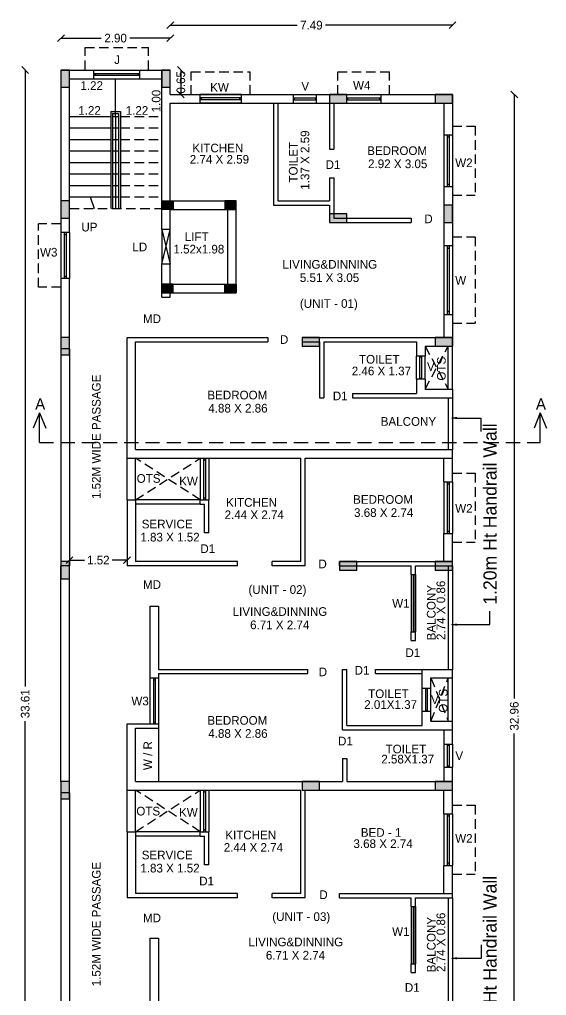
# Model space of a CAD drawing. Header units: metres. Extents: x 297 to 3998, y 336 to 1712.
# Drawn here: x 376.27 to 390.25, y 359.81 to 385.69 of the extents above; entities that cross this region are included whole.
import ezdxf
from ezdxf import colors
from ezdxf.entities.mleader import LeaderData, LeaderLine
from ezdxf.math import Vec2, Vec3

# ---------------------------------------------------------------- set-up
doc = ezdxf.new("R2010")
doc.units = ezdxf.units.M
doc.header["$MEASUREMENT"] = 0
doc.linetypes.add('HIDDEN', pattern=[0.375, 0.25, -0.125])
doc.styles.get("Standard").update_dxf_attribs({"font": 'CENSCBK.TTF'})
doc.dimstyles.get("Standard").update_dxf_attribs({"dimtxt": 0.23, "dimasz": 0.18, "dimexe": 0.18, "dimexo": 0.0625, "dimgap": 0.09, "dimtad": 0, "dimzin": 0, "dimdsep": 46, "dimtxsty": 'Standard', "dimblk": 'OBLIQUE', "dimcen": 0.09, "dimse1": 1, "dimse2": 1, "dimadec": 0, "dimazin": 0, "dimtfac": 1, "dimtofl": 0, "dimtmove": 0, "dimatfit": 3, "dimfxl": 0, "dimtolj": 1, "dimtzin": 0, "dimarcsym": 0})

# ---------------------------------------------------------------- blocks, each defined once
blk = doc.blocks.new('_Oblique')
at = {"color": 0, "linetype": 'ByBlock', "lineweight": -2}
blk.add_line((-0.5, -0.5), (0.5, 0.5), dxfattribs=at)
blk = doc.blocks.new('*D28')
at = {"color": 0, "lineweight": -2}
for p, q in [((377.601, 371.352), (377.995, 371.352)), ((379.125, 371.352), (378.73, 371.352))]:
    blk.add_line(p, q, dxfattribs=at)
at = {"layer": 'Defpoints', "color": 0}
for p in [(377.601, 372.298), (379.125, 372.298), (377.601, 371.352)]:
    blk.add_point(p, dxfattribs=at)
at = {"color": 0, "lineweight": -2, "xscale": 0.18, "yscale": 0.18, "zscale": 0.18, "rotation": 180}
blk.add_blockref('_Oblique', (377.601, 371.352), dxfattribs=at)
at = {"color": 0, "lineweight": -2, "xscale": 0.18, "yscale": 0.18, "zscale": 0.18}
blk.add_blockref('_Oblique', (379.125, 371.352), dxfattribs=at)
at = {"color": 0, "lineweight": 30, "insert": (378.363, 371.352), "char_height": 0.23, "attachment_point": 5}
blk.add_mtext('\\A1;1.52', dxfattribs=at)
blk = doc.blocks.new('*D20')
at = {"color": 0, "lineweight": -2}
for p, q in [((377.372, 385.193), (378.442, 385.193)), ((380.273, 385.193), (379.202, 385.193))]:
    blk.add_line(p, q, dxfattribs=at)
at = {"layer": 'Defpoints', "color": 0}
for p in [(380.273, 385.193), (377.372, 384.347), (380.273, 384.347)]:
    blk.add_point(p, dxfattribs=at)
at = {"color": 0, "lineweight": -2, "xscale": 0.18, "yscale": 0.18, "zscale": 0.18, "rotation": 180}
blk.add_blockref('_Oblique', (377.372, 385.193), dxfattribs=at)
at = {"color": 0, "lineweight": -2, "xscale": 0.18, "yscale": 0.18, "zscale": 0.18}
blk.add_blockref('_Oblique', (380.273, 385.193), dxfattribs=at)
at = {"color": 0, "lineweight": 30, "insert": (378.822, 385.193), "char_height": 0.23, "attachment_point": 5}
blk.add_mtext('\\A1;2.90', dxfattribs=at)
blk = doc.blocks.new('*D21')
at = {"color": 0, "lineweight": -2}
blk.add_line((380.554, 384.347), (380.554, 383.697), dxfattribs=at)
at = {"layer": 'Defpoints', "color": 0}
for p in [(380.273, 384.347), (380.273, 383.697), (380.554, 383.697)]:
    blk.add_point(p, dxfattribs=at)
at = {"color": 0, "lineweight": -2, "xscale": 0.18, "yscale": 0.18, "zscale": 0.18}
for p, rotation in [((380.554, 384.347), 90), ((380.554, 383.697), 270)]:
    blk.add_blockref('_Oblique', p, dxfattribs=dict(at, rotation=rotation))
at = {"color": 0, "lineweight": 30, "insert": (380.554, 384.022), "char_height": 0.23, "attachment_point": 5, "rotation": 90}
blk.add_mtext('\\A1;0.65', dxfattribs=at)
blk = doc.blocks.new('*D22')
at = {"color": 0, "lineweight": -2}
for p, q in [((389.401, 383.697), (389.401, 367.683)), ((389.401, 350.74), (389.401, 366.754))]:
    blk.add_line(p, q, dxfattribs=at)
at = {"layer": 'Defpoints', "color": 0}
for p in [(387.76, 383.697), (387.76, 350.74), (389.401, 350.74)]:
    blk.add_point(p, dxfattribs=at)
at = {"color": 0, "lineweight": -2, "xscale": 0.18, "yscale": 0.18, "zscale": 0.18}
for p, rotation in [((389.401, 383.697), 90), ((389.401, 350.74), 270)]:
    blk.add_blockref('_Oblique', p, dxfattribs=dict(at, rotation=rotation))
at = {"color": 0, "lineweight": 30, "insert": (389.401, 367.218), "char_height": 0.23, "attachment_point": 5, "rotation": 90}
blk.add_mtext('\\A1;32.96', dxfattribs=at)
blk = doc.blocks.new('*D23')
at = {"color": 0, "lineweight": -2}
for p, q in [((376.423, 384.347), (376.423, 368.001)), ((376.423, 350.74), (376.423, 367.085))]:
    blk.add_line(p, q, dxfattribs=at)
at = {"layer": 'Defpoints', "color": 0}
for p in [(377.372, 384.347), (376.423, 350.74), (377.372, 350.74)]:
    blk.add_point(p, dxfattribs=at)
at = {"color": 0, "lineweight": -2, "xscale": 0.18, "yscale": 0.18, "zscale": 0.18}
for p, rotation in [((376.423, 384.347), 90), ((376.423, 350.74), 270)]:
    blk.add_blockref('_Oblique', p, dxfattribs=dict(at, rotation=rotation))
at = {"color": 0, "lineweight": 30, "insert": (376.423, 367.543), "char_height": 0.23, "attachment_point": 5, "rotation": 90}
blk.add_mtext('\\A1;33.61', dxfattribs=at)
blk = doc.blocks.new('*D47')
at = {"color": 0, "lineweight": -2}
for p, q in [((380.273, 385.536), (383.641, 385.536)), ((387.76, 385.536), (384.392, 385.536))]:
    blk.add_line(p, q, dxfattribs=at)
at = {"layer": 'Defpoints', "color": 0}
for p in [(387.76, 385.536), (380.273, 383.697), (387.76, 383.697)]:
    blk.add_point(p, dxfattribs=at)
at = {"color": 0, "lineweight": -2, "xscale": 0.18, "yscale": 0.18, "zscale": 0.18, "rotation": 180}
blk.add_blockref('_Oblique', (380.273, 385.536), dxfattribs=at)
at = {"color": 0, "lineweight": -2, "xscale": 0.18, "yscale": 0.18, "zscale": 0.18}
blk.add_blockref('_Oblique', (387.76, 385.536), dxfattribs=at)
at = {"color": 0, "lineweight": 30, "insert": (384.016, 385.536), "char_height": 0.23, "attachment_point": 5}
blk.add_mtext('\\A1;7.49', dxfattribs=at)

msp = doc.modelspace()

# ---------------------------------------------------------------- hatches: boundary and pattern name
at = {"lineweight": 30}
h = msp.add_hatch(color=256, dxfattribs=at)
h.dxf.hatch_style = 1
h.paths.add_polyline_path([(377.601, 384.347), (377.372, 384.347), (377.372, 383.889), (377.601, 383.889)])
h = msp.add_hatch(color=256, dxfattribs=at)
h.dxf.hatch_style = 1
h.paths.add_polyline_path([(380.273, 384.347), (380.044, 384.347), (380.044, 383.889), (380.273, 383.889)])
h = msp.add_hatch(color=256, dxfattribs=at)
h.dxf.hatch_style = 1
h.paths.add_polyline_path([(378.293, 384.258), (378.242, 384.258), (378.242, 384.207), (378.293, 384.207)])
h.paths.add_polyline_path([(379.461, 384.258), (379.41, 384.258), (379.41, 384.207), (379.461, 384.207)])
h = msp.add_hatch(color=256, dxfattribs=at)
h.dxf.hatch_style = 1
h.paths.add_polyline_path([(382.113, 383.557), (382.159, 383.557), (382.159, 383.608), (382.113, 383.608)])
h.paths.add_polyline_path([(381.054, 383.557), (381.1, 383.557), (381.1, 383.608), (381.054, 383.608)])
h = msp.add_hatch(color=256, dxfattribs=at)
h.dxf.hatch_style = 1
h.paths.add_polyline_path([(383.57, 383.608), (383.544, 383.608), (383.544, 383.557), (383.57, 383.557)])
h.paths.add_polyline_path([(384.154, 383.608), (384.128, 383.608), (384.128, 383.557), (384.154, 383.557)])
h = msp.add_hatch(color=256, dxfattribs=at)
h.dxf.hatch_style = 1
h.paths.add_polyline_path([(384.954, 383.468), (384.954, 383.697), (384.497, 383.697), (384.497, 383.468)])
h = msp.add_hatch(color=256, dxfattribs=at)
h.dxf.hatch_style = 1
h.paths.add_polyline_path([(384.985, 383.608), (384.946, 383.608), (384.946, 383.557), (384.985, 383.557)])
h.paths.add_polyline_path([(385.861, 383.608), (385.823, 383.608), (385.823, 383.557), (385.861, 383.557)])
h = msp.add_hatch(color=256, dxfattribs=at)
h.dxf.hatch_style = 1
h.paths.add_polyline_path([(387.76, 383.468), (387.76, 383.697), (387.303, 383.697), (387.303, 383.468)])
h = msp.add_hatch(color=256, dxfattribs=at)
h.dxf.hatch_style = 1
h.paths.add_polyline_path([(387.671, 382.573), (387.671, 382.63), (387.62, 382.63), (387.62, 382.573)])
h.paths.add_polyline_path([(387.671, 381.258), (387.671, 381.315), (387.62, 381.315), (387.62, 381.258)])
h = msp.add_hatch(color=256, dxfattribs=at)
h.dxf.hatch_style = 1
h.paths.add_polyline_path([(377.601, 380.877), (377.372, 380.877), (377.372, 380.42), (377.601, 380.42)])
h = msp.add_hatch(color=256, dxfattribs=at)
h.dxf.hatch_style = 1
h.paths.add_polyline_path([(380.349, 380.649), (380.349, 380.877), (380.044, 380.877), (380.044, 380.649)])
h = msp.add_hatch(color=256, dxfattribs=at)
h.dxf.hatch_style = 1
h.paths.add_polyline_path([(382.025, 380.649), (382.025, 380.877), (381.721, 380.877), (381.721, 380.649)])
h = msp.add_hatch(color=256, dxfattribs=at)
h.dxf.hatch_style = 1
h.paths.add_polyline_path([(387.531, 380.306), (387.76, 380.306), (387.76, 380.763), (387.531, 380.763)])
h = msp.add_hatch(color=256, dxfattribs=at)
h.dxf.hatch_style = 1
h.paths.add_polyline_path([(384.954, 380.306), (384.954, 380.534), (384.497, 380.534), (384.497, 380.306)])
h = msp.add_hatch(color=256, dxfattribs=at)
h.dxf.hatch_style = 1
h.paths.add_polyline_path([(377.512, 379.988), (377.512, 380.039), (377.461, 380.039), (377.461, 379.988)])
h.paths.add_polyline_path([(377.512, 378.82), (377.512, 378.871), (377.461, 378.871), (377.461, 378.82)])
h = msp.add_hatch(color=256, dxfattribs=at)
h.dxf.hatch_style = 1
h.paths.add_polyline_path([(387.671, 379.62), (387.671, 379.696), (387.62, 379.696), (387.62, 379.62)])
h.paths.add_polyline_path([(387.671, 377.867), (387.671, 377.943), (387.62, 377.943), (387.62, 377.867)])
h = msp.add_hatch(color=256, dxfattribs=at)
h.dxf.hatch_style = 1
h.paths.add_polyline_path([(380.044, 378.667), (380.044, 378.439), (380.349, 378.439), (380.349, 378.667)])
h = msp.add_hatch(color=256, dxfattribs=at)
h.dxf.hatch_style = 1
h.paths.add_polyline_path([(381.721, 378.667), (381.721, 378.439), (382.025, 378.439), (382.025, 378.667)])
h = msp.add_hatch(color=256, dxfattribs=at)
h.dxf.hatch_style = 1
h.paths.add_polyline_path([(377.601, 377.258), (377.372, 377.258), (377.372, 376.8), (377.601, 376.8)])
h = msp.add_hatch(color=256, dxfattribs=at)
h.dxf.hatch_style = 1
h.paths.add_polyline_path([(384.23, 377.029), (384.23, 377.258), (383.773, 377.258), (383.773, 377.029)])
h = msp.add_hatch(color=256, dxfattribs=at)
h.dxf.hatch_style = 1
h.paths.add_polyline_path([(387.76, 377.029), (387.76, 377.258), (387.303, 377.258), (387.303, 377.029)])
h = msp.add_hatch(color=256, dxfattribs=at)
h.dxf.hatch_style = 1
h.paths.add_polyline_path([(386.947, 376.178), (386.947, 376.153), (386.896, 376.153), (386.896, 376.178)])
h.paths.add_polyline_path([(386.947, 376.762), (386.947, 376.737), (386.896, 376.737), (386.896, 376.762)])
h = msp.add_hatch(color=256, dxfattribs=at)
h.dxf.hatch_style = 1
h.paths.add_polyline_path([(381.207, 374.011), (381.207, 374.057), (381.157, 374.057), (381.157, 374.011)])
h.paths.add_polyline_path([(381.207, 372.952), (381.207, 372.998), (381.157, 372.998), (381.157, 372.952)])
h = msp.add_hatch(color=256, dxfattribs=at)
h.dxf.hatch_style = 1
h.paths.add_polyline_path([(387.671, 373.371), (387.671, 373.429), (387.62, 373.429), (387.62, 373.371)])
h.paths.add_polyline_path([(387.671, 372.057), (387.671, 372.114), (387.62, 372.114), (387.62, 372.057)])
h = msp.add_hatch(color=256, dxfattribs=at)
h.dxf.hatch_style = 1
h.paths.add_polyline_path([(377.601, 371.314), (377.372, 371.314), (377.372, 370.857), (377.601, 370.857)])
h = msp.add_hatch(color=256, dxfattribs=at)
h.dxf.hatch_style = 1
h.paths.add_polyline_path([(385.221, 371.085), (385.221, 371.314), (384.763, 371.314), (384.763, 371.085)])
h = msp.add_hatch(color=256, dxfattribs=at)
h.dxf.hatch_style = 1
h.paths.add_polyline_path([(387.76, 371.085), (387.76, 371.314), (387.303, 371.314), (387.303, 371.085)])
h = msp.add_hatch(color=256, dxfattribs=at)
h.dxf.hatch_style = 1
h.paths.add_polyline_path([(386.738, 370.908), (386.738, 370.971), (386.713, 370.971), (386.713, 370.908)])
h.paths.add_polyline_path([(386.738, 369.447), (386.738, 369.511), (386.713, 369.511), (386.713, 369.447)])
h = msp.add_hatch(color=256, dxfattribs=at)
h.dxf.hatch_style = 1
h.paths.add_polyline_path([(379.874, 368.177), (379.874, 368.228), (379.823, 368.228), (379.823, 368.177)])
h.paths.add_polyline_path([(379.874, 367.009), (379.874, 367.059), (379.823, 367.059), (379.823, 367.009)])
h = msp.add_hatch(color=256, dxfattribs=at)
h.dxf.hatch_style = 1
h.paths.add_polyline_path([(387.1, 367.377), (387.1, 367.352), (387.049, 367.352), (387.049, 367.377)])
h.paths.add_polyline_path([(387.1, 367.961), (387.1, 367.936), (387.049, 367.936), (387.049, 367.961)])
h = msp.add_hatch(color=256, dxfattribs=at)
h.dxf.hatch_style = 1
h.paths.add_polyline_path([(387.671, 366.45), (387.671, 366.475), (387.62, 366.475), (387.62, 366.45)])
h.paths.add_polyline_path([(387.671, 365.866), (387.671, 365.891), (387.62, 365.891), (387.62, 365.866)])
h = msp.add_hatch(color=256, dxfattribs=at)
h.dxf.hatch_style = 1
h.paths.add_polyline_path([(377.601, 365.485), (377.372, 365.485), (377.372, 365.027), (377.601, 365.027)])
h = msp.add_hatch(color=256, dxfattribs=at)
h.dxf.hatch_style = 1
h.paths.add_polyline_path([(384.23, 365.256), (384.23, 365.485), (383.773, 365.485), (383.773, 365.256)])
h = msp.add_hatch(color=256, dxfattribs=at)
h.dxf.hatch_style = 1
h.paths.add_polyline_path([(387.76, 365.256), (387.76, 365.485), (387.303, 365.485), (387.303, 365.256)])
h = msp.add_hatch(color=256, dxfattribs=at)
h.dxf.hatch_style = 1
h.paths.add_polyline_path([(381.207, 365.21), (381.207, 365.256), (381.157, 365.256), (381.157, 365.21)])
h.paths.add_polyline_path([(381.207, 364.151), (381.207, 364.197), (381.157, 364.197), (381.157, 364.151)])
h = msp.add_hatch(color=256, dxfattribs=at)
h.dxf.hatch_style = 1
h.paths.add_polyline_path([(387.671, 364.57), (387.671, 364.627), (387.62, 364.627), (387.62, 364.57)])
h.paths.add_polyline_path([(387.671, 363.256), (387.671, 363.313), (387.62, 363.313), (387.62, 363.256)])
h = msp.add_hatch(color=256, dxfattribs=at)
h.dxf.hatch_style = 1
h.paths.add_polyline_path([(386.738, 362.106), (386.738, 362.17), (386.713, 362.17), (386.713, 362.106)])
h.paths.add_polyline_path([(386.738, 360.646), (386.738, 360.709), (386.713, 360.709), (386.713, 360.646)])

# ---------------------------------------------------------------- linework, layer by layer
at = {"linetype": 'HIDDEN'}
for p, q in [((378.012, 384.347), (378.012, 384.947)), ((378.012, 384.947), (379.691, 384.947)), ((379.691, 384.347), (379.691, 384.947)), ((380.824, 383.697), (380.824, 384.297)), ((380.824, 384.297), (382.389, 384.297)), ((382.389, 383.697), (382.389, 384.297)), ((384.716, 383.697), (384.716, 384.297)), ((384.716, 384.297), (386.091, 384.297)), ((386.091, 383.697), (386.091, 384.297)), ((387.76, 382.86), (388.36, 382.86)), ((388.36, 382.86), (388.36, 381.028)), ((387.76, 381.028), (388.36, 381.028)), ((376.772, 378.59), (376.772, 380.269)), ((377.372, 380.269), (376.772, 380.269)), ((387.76, 379.926), (388.36, 379.926)), ((388.36, 379.926), (388.36, 377.637)), ((377.372, 378.59), (376.772, 378.59)), ((387.76, 377.637), (388.36, 377.637)), ((387.036, 377.029), (387.646, 375.886)), ((387.036, 375.886), (387.646, 377.029)), ((381.068, 372.952), (379.353, 374.057)), ((379.353, 372.952), (381.068, 374.057)), ((387.76, 373.659), (388.36, 373.659)), ((388.36, 373.659), (388.36, 371.827)), ((387.76, 371.827), (388.36, 371.827)), ((387.189, 367.085), (387.646, 368.228)), ((387.189, 368.228), (387.646, 367.085)), ((381.068, 364.151), (379.353, 365.256)), ((379.353, 364.151), (381.068, 365.256)), ((387.76, 364.857), (388.36, 364.857)), ((388.36, 364.857), (388.36, 363.026)), ((387.76, 363.026), (388.36, 363.026))]:
    msp.add_line(p, q, dxfattribs=at)
at = {"lineweight": 30}
for p, q in [((377.372, 384.347), (377.372, 380.039)), ((377.372, 384.347), (379.461, 384.347)), ((377.601, 384.347), (377.372, 384.347)), ((377.601, 380.039), (377.601, 384.347)), ((378.242, 384.118), (378.242, 384.347)), ((379.277, 384.347), (380.273, 384.347)), ((379.461, 384.118), (379.461, 384.347)), ((380.044, 380.115), (380.044, 384.347)), ((380.273, 383.697), (380.273, 384.347)), ((377.601, 384.118), (378.242, 384.118)), ((378.242, 384.258), (379.461, 384.258)), ((378.242, 384.207), (379.461, 384.207)), ((378.242, 384.118), (379.461, 384.118)), ((378.293, 384.207), (378.293, 384.258)), ((379.277, 384.118), (380.044, 384.118)), ((379.41, 384.258), (379.41, 384.207)), ((380.273, 383.697), (383.544, 383.697)), ((382.159, 383.697), (381.054, 383.697)), ((381.054, 383.697), (381.054, 383.468)), ((382.159, 383.608), (381.054, 383.608)), ((382.159, 383.557), (381.054, 383.557)), ((381.1, 383.557), (381.1, 383.608)), ((382.113, 383.608), (382.113, 383.557)), ((382.159, 383.468), (382.159, 383.697)), ((383.544, 383.468), (383.544, 383.697)), ((383.544, 383.697), (384.154, 383.697)), ((383.544, 383.608), (384.154, 383.608)), ((383.544, 383.557), (384.154, 383.557)), ((383.57, 383.557), (383.57, 383.608)), ((384.128, 383.608), (384.128, 383.557)), ((384.154, 383.697), (384.946, 383.697)), ((384.154, 383.468), (384.154, 383.697)), ((384.946, 383.697), (384.946, 383.468)), ((384.946, 383.697), (385.861, 383.697)), ((384.946, 383.608), (385.861, 383.608)), ((384.946, 383.557), (385.861, 383.557)), ((384.985, 383.557), (384.985, 383.608)), ((385.823, 383.608), (385.823, 383.557)), ((385.861, 383.697), (387.76, 383.697)), ((385.861, 383.697), (385.861, 383.468)), ((387.76, 383.697), (387.76, 382.63)), ((380.273, 383.468), (383.544, 383.468)), ((380.273, 380.877), (380.273, 383.468)), ((382.159, 383.468), (381.054, 383.468)), ((383.011, 383.468), (383.011, 380.763)), ((383.125, 383.468), (383.125, 380.877)), ((383.544, 383.468), (384.154, 383.468)), ((384.154, 383.468), (384.497, 383.468)), ((384.497, 383.468), (384.497, 382.249)), ((384.611, 383.468), (384.946, 383.468)), ((384.611, 383.468), (384.611, 382.249)), ((384.946, 383.468), (385.861, 383.468)), ((385.861, 383.468), (387.76, 383.468)), ((387.531, 383.468), (387.531, 382.63)), ((387.531, 382.63), (387.76, 382.63)), ((387.531, 382.63), (387.531, 381.258)), ((387.62, 382.63), (387.62, 381.258)), ((387.62, 382.573), (387.671, 382.573)), ((387.671, 382.63), (387.671, 381.258)), ((387.76, 382.63), (387.76, 381.258)), ((384.497, 382.249), (384.611, 382.249)), ((384.497, 381.487), (384.611, 381.487)), ((384.497, 381.487), (384.497, 380.877)), ((384.611, 381.487), (384.611, 380.42)), ((387.531, 381.258), (387.531, 379.696)), ((387.531, 381.258), (387.76, 381.258)), ((387.671, 381.315), (387.62, 381.315)), ((387.76, 381.258), (387.76, 379.696)), ((377.601, 380.877), (377.372, 380.877)), ((380.273, 380.877), (382.025, 380.877)), ((382.025, 378.439), (382.025, 380.877)), ((383.011, 380.763), (384.497, 380.763)), ((383.125, 380.877), (384.497, 380.877)), ((384.497, 380.763), (384.497, 380.306)), ((380.273, 380.115), (380.273, 380.649)), ((380.273, 380.649), (381.797, 380.649)), ((381.797, 378.667), (381.797, 380.649)), ((384.611, 380.42), (386.667, 380.42)), ((386.667, 380.42), (386.667, 380.306)), ((384.497, 380.306), (386.667, 380.306)), ((377.372, 380.039), (377.372, 378.82)), ((377.601, 380.039), (377.372, 380.039)), ((377.461, 380.039), (377.461, 378.82)), ((377.461, 379.988), (377.512, 379.988)), ((377.512, 380.039), (377.512, 378.82)), ((377.601, 380.039), (377.601, 378.82)), ((380.273, 380.115), (380.044, 380.115)), ((380.044, 380.115), (380.044, 379.201)), ((380.044, 379.201), (380.273, 380.115)), ((380.044, 380.115), (380.273, 379.201)), ((380.273, 379.201), (380.273, 380.115)), ((387.531, 379.696), (387.76, 379.696)), ((387.531, 379.696), (387.531, 377.867)), ((387.62, 379.696), (387.62, 377.867)), ((387.671, 379.696), (387.671, 377.867)), ((387.76, 379.696), (387.76, 377.867)), ((387.62, 379.62), (387.671, 379.62)), ((380.044, 378.324), (380.044, 379.201)), ((380.273, 379.201), (380.044, 379.201)), ((380.273, 378.667), (380.273, 379.201)), ((377.512, 378.871), (377.461, 378.871)), ((377.372, 378.82), (377.372, 376.953)), ((377.601, 378.82), (377.372, 378.82)), ((377.601, 376.953), (377.601, 378.82)), ((380.273, 378.667), (381.797, 378.667)), ((380.273, 378.324), (380.273, 378.439)), ((380.273, 378.439), (382.025, 378.439)), ((380.044, 378.324), (380.273, 378.324)), ((387.531, 377.867), (387.531, 377.258)), ((387.531, 377.867), (387.76, 377.867)), ((387.671, 377.943), (387.62, 377.943)), ((387.76, 377.867), (387.76, 377.029)), ((377.372, 377.258), (377.372, 376.953)), ((377.601, 377.258), (377.372, 377.258)), ((377.601, 376.953), (377.601, 377.258)), ((379.125, 374.057), (379.125, 377.258)), ((379.125, 377.258), (382.858, 377.258)), ((379.353, 374.286), (379.353, 377.143)), ((379.353, 377.143), (382.858, 377.143)), ((382.858, 377.258), (382.858, 377.143)), ((383.773, 377.258), (387.76, 377.258)), ((383.773, 377.258), (386.211, 377.258)), ((383.773, 377.258), (383.773, 377.143)), ((383.773, 377.143), (384.23, 377.143)), ((383.773, 377.143), (384.23, 377.143)), ((384.23, 377.143), (384.23, 375.657)), ((384.344, 377.143), (386.807, 377.143)), ((384.344, 377.143), (386.807, 377.143)), ((384.344, 377.143), (384.344, 375.657)), ((386.325, 377.258), (387.76, 377.258)), ((386.807, 377.143), (386.807, 376.762)), ((377.601, 376.953), (377.372, 376.953)), ((377.372, 376.953), (377.372, 371.314)), ((377.601, 376.953), (377.372, 376.953)), ((377.601, 376.953), (377.601, 371.314)), ((387.036, 377.029), (387.76, 377.029)), ((387.036, 377.029), (387.036, 376.762)), ((387.646, 375.886), (387.646, 377.029)), ((387.76, 375.886), (387.76, 377.029)), ((387.036, 376.762), (386.807, 376.762)), ((386.807, 376.153), (386.807, 376.762)), ((386.896, 376.153), (386.896, 376.762)), ((386.947, 376.737), (386.896, 376.737)), ((386.947, 376.153), (386.947, 376.762)), ((387.036, 376.153), (387.036, 376.762)), ((386.807, 376.153), (386.807, 375.772)), ((387.036, 376.153), (386.807, 376.153)), ((386.896, 376.178), (386.947, 376.178)), ((387.036, 376.153), (387.036, 375.886)), ((385.106, 375.772), (386.807, 375.772)), ((385.106, 375.772), (385.106, 375.657)), ((387.036, 375.886), (387.76, 375.886)), ((387.76, 375.886), (387.76, 375.657)), ((384.23, 375.657), (384.344, 375.657)), ((385.106, 375.657), (387.76, 375.657)), ((387.646, 375.657), (387.646, 374.286)), ((387.76, 375.657), (387.76, 374.286)), ((379.353, 374.286), (387.76, 374.286)), ((387.76, 373.429), (387.76, 374.286)), ((379.125, 372.952), (379.125, 374.057)), ((379.125, 374.057), (383.735, 374.057)), ((379.353, 372.952), (379.353, 374.057)), ((381.068, 374.057), (381.068, 372.952)), ((381.157, 374.057), (381.157, 372.952)), ((381.157, 374.011), (381.207, 374.011)), ((381.207, 374.057), (381.207, 372.952)), ((381.296, 374.057), (381.296, 372.952)), ((383.735, 371.314), (383.735, 374.057)), ((383.849, 371.2), (383.849, 374.057)), ((383.849, 374.057), (387.76, 374.057)), ((387.531, 373.429), (387.531, 374.057)), ((387.531, 373.429), (387.76, 373.429)), ((387.531, 373.429), (387.531, 372.057)), ((387.62, 373.429), (387.62, 372.057)), ((387.671, 373.429), (387.671, 372.057)), ((387.76, 373.429), (387.76, 372.057)), ((387.62, 373.371), (387.671, 373.371)), ((379.125, 372.952), (379.353, 372.952)), ((379.125, 372.952), (379.125, 371.2)), ((381.068, 372.952), (379.353, 372.952)), ((379.353, 372.952), (379.353, 371.314)), ((381.068, 372.838), (381.068, 372.952)), ((381.068, 372.952), (381.296, 372.952)), ((381.207, 372.998), (381.157, 372.998)), ((381.296, 372.076), (381.296, 372.952)), ((381.068, 372.838), (379.353, 372.838)), ((381.068, 372.838), (381.182, 372.838)), ((381.182, 372.076), (381.182, 372.838)), ((381.296, 372.076), (381.182, 372.076)), ((387.531, 371.314), (387.531, 372.057)), ((387.531, 372.057), (387.76, 372.057)), ((387.671, 372.114), (387.62, 372.114)), ((387.76, 371.2), (387.76, 372.057)), ((377.372, 371.314), (377.372, 371.2)), ((377.601, 371.314), (377.372, 371.314)), ((377.601, 371.2), (377.372, 371.2)), ((377.372, 365.485), (377.372, 371.2)), ((377.601, 371.314), (377.601, 371.2)), ((377.601, 365.485), (377.601, 371.2)), ((382.058, 371.2), (379.125, 371.2)), ((382.058, 371.314), (379.353, 371.314)), ((382.058, 371.2), (382.058, 371.314)), ((383.735, 371.314), (382.973, 371.314)), ((382.973, 371.2), (382.973, 371.314)), ((383.849, 371.2), (382.973, 371.2)), ((384.763, 371.314), (387.76, 371.314)), ((384.763, 371.2), (384.763, 371.314)), ((384.763, 371.2), (386.668, 371.2)), ((386.668, 370.971), (386.668, 371.2)), ((386.783, 371.2), (387.76, 371.2)), ((386.783, 370.971), (386.783, 371.2)), ((387.646, 371.2), (387.646, 368.456)), ((387.76, 371.2), (387.76, 368.456)), ((386.668, 370.971), (386.783, 370.971)), ((386.668, 370.971), (386.668, 369.447)), ((386.713, 370.971), (386.713, 369.447)), ((386.713, 370.908), (386.738, 370.908)), ((386.738, 370.971), (386.738, 369.447)), ((386.783, 370.971), (386.783, 369.447)), ((379.734, 370.133), (379.963, 370.133)), ((379.734, 370.133), (379.734, 368.228)), ((379.963, 370.133), (379.963, 368.456)), ((386.668, 369.218), (386.668, 369.447)), ((386.668, 369.447), (386.783, 369.447)), ((386.738, 369.511), (386.713, 369.511)), ((386.783, 369.218), (386.783, 369.447)), ((386.668, 369.218), (386.783, 369.218)), ((379.963, 368.456), (383.925, 368.456)), ((379.963, 368.342), (383.925, 368.342)), ((379.963, 368.342), (379.963, 368.228)), ((383.925, 368.342), (383.925, 368.456)), ((384.84, 368.456), (384.954, 368.456)), ((384.84, 366.856), (384.84, 368.456)), ((384.954, 366.971), (384.954, 368.456)), ((385.716, 368.456), (387.76, 368.456)), ((385.716, 368.342), (385.716, 368.456)), ((385.716, 368.342), (386.96, 368.342)), ((386.96, 367.961), (386.96, 368.456)), ((387.76, 368.228), (387.76, 368.456)), ((379.734, 368.228), (379.963, 368.228)), ((379.734, 368.228), (379.734, 367.009)), ((379.823, 368.228), (379.823, 367.009)), ((379.823, 368.177), (379.874, 368.177)), ((379.874, 368.228), (379.874, 367.009)), ((379.963, 368.228), (379.963, 367.009)), ((387.189, 368.228), (387.76, 368.228)), ((387.189, 367.961), (387.189, 368.228)), ((387.646, 367.085), (387.646, 368.228)), ((387.76, 367.085), (387.76, 368.228)), ((386.96, 367.961), (387.189, 367.961)), ((386.96, 366.971), (386.96, 367.961)), ((387.049, 367.352), (387.049, 367.961)), ((387.1, 367.936), (387.049, 367.936)), ((387.1, 367.352), (387.1, 367.961)), ((387.189, 367.352), (387.189, 367.961)), ((386.96, 367.352), (387.189, 367.352)), ((387.049, 367.377), (387.1, 367.377)), ((387.189, 367.085), (387.189, 367.352)), ((379.125, 367.009), (379.963, 367.009)), ((379.125, 365.256), (379.125, 367.009)), ((379.874, 367.059), (379.823, 367.059)), ((379.963, 367.009), (379.963, 366.894)), ((384.954, 366.971), (386.96, 366.971)), ((387.189, 367.085), (387.76, 367.085)), ((387.76, 366.475), (387.76, 367.085)), ((379.353, 366.894), (379.963, 366.894)), ((379.353, 365.485), (379.353, 366.894)), ((379.963, 366.894), (379.963, 365.485)), ((384.84, 366.856), (387.76, 366.856)), ((387.531, 366.856), (387.531, 366.475)), ((387.531, 366.475), (387.76, 366.475)), ((387.531, 366.475), (387.531, 365.866)), ((387.62, 366.475), (387.62, 365.866)), ((387.62, 366.45), (387.671, 366.45)), ((387.671, 366.475), (387.671, 365.866)), ((387.76, 366.475), (387.76, 365.866)), ((384.84, 366.094), (384.954, 366.094)), ((384.84, 366.094), (384.84, 365.485)), ((384.954, 366.094), (384.954, 365.485)), ((387.531, 365.866), (387.531, 365.485)), ((387.531, 365.866), (387.76, 365.866)), ((387.671, 365.891), (387.62, 365.891)), ((387.76, 364.627), (387.76, 365.866)), ((377.372, 365.485), (377.372, 365.18)), ((377.601, 365.485), (377.372, 365.485)), ((377.601, 365.18), (377.601, 365.485)), ((379.353, 365.485), (384.84, 365.485)), ((384.954, 365.485), (387.76, 365.485)), ((377.601, 365.18), (377.372, 365.18)), ((377.372, 365.18), (377.372, 359.655)), ((377.601, 365.18), (377.601, 359.655)), ((379.125, 365.256), (383.735, 365.256)), ((379.125, 364.151), (379.125, 365.256)), ((379.353, 364.151), (379.353, 365.256)), ((381.068, 365.256), (381.068, 364.151)), ((381.157, 365.256), (381.157, 364.151)), ((381.157, 365.21), (381.207, 365.21)), ((381.207, 365.256), (381.207, 364.151)), ((381.296, 365.256), (381.296, 364.151)), ((383.735, 362.513), (383.735, 365.256)), ((383.849, 365.256), (387.76, 365.256)), ((383.849, 362.399), (383.849, 365.256)), ((387.531, 364.627), (387.531, 365.256)), ((387.531, 364.627), (387.76, 364.627)), ((387.531, 364.627), (387.531, 363.256)), ((387.62, 364.627), (387.62, 363.256)), ((387.671, 364.627), (387.671, 363.256)), ((387.76, 364.627), (387.76, 363.256)), ((387.62, 364.57), (387.671, 364.57)), ((379.125, 364.151), (379.353, 364.151)), ((379.125, 364.151), (379.125, 362.399)), ((381.068, 364.151), (379.353, 364.151)), ((379.353, 364.151), (379.353, 362.513)), ((381.068, 364.037), (381.068, 364.151)), ((381.068, 364.151), (381.296, 364.151)), ((381.207, 364.197), (381.157, 364.197)), ((381.296, 363.275), (381.296, 364.151)), ((381.068, 364.037), (379.353, 364.037)), ((381.068, 364.037), (381.182, 364.037)), ((381.182, 363.275), (381.182, 364.037)), ((381.296, 363.275), (381.182, 363.275)), ((387.531, 362.513), (387.531, 363.256)), ((387.531, 363.256), (387.76, 363.256)), ((387.671, 363.313), (387.62, 363.313)), ((387.76, 362.399), (387.76, 363.256)), ((382.058, 362.399), (379.125, 362.399)), ((382.058, 362.513), (379.353, 362.513)), ((382.058, 362.399), (382.058, 362.513)), ((383.735, 362.513), (382.973, 362.513)), ((382.973, 362.399), (382.973, 362.513)), ((383.849, 362.399), (382.973, 362.399)), ((384.763, 362.513), (387.76, 362.513)), ((384.763, 362.399), (384.763, 362.513)), ((384.763, 362.399), (386.668, 362.399)), ((386.668, 362.17), (386.668, 362.399)), ((386.783, 362.399), (387.76, 362.399)), ((386.783, 362.17), (386.783, 362.399)), ((387.646, 362.399), (387.646, 359.655)), ((387.76, 362.399), (387.76, 359.655)), ((386.668, 362.17), (386.783, 362.17)), ((386.668, 362.17), (386.668, 360.646)), ((386.713, 362.17), (386.713, 360.646)), ((386.713, 362.106), (386.738, 362.106)), ((386.738, 362.17), (386.738, 360.646)), ((386.783, 362.17), (386.783, 360.646)), ((379.734, 361.332), (379.963, 361.332)), ((379.734, 361.332), (379.734, 359.427)), ((379.963, 361.332), (379.963, 359.655)), ((386.668, 360.417), (386.668, 360.646)), ((386.668, 360.646), (386.783, 360.646)), ((386.738, 360.709), (386.713, 360.709)), ((386.783, 360.417), (386.783, 360.646)), ((386.668, 360.417), (386.783, 360.417))]:
    msp.add_line(p, q, dxfattribs=at)
at = {"color": 0}
for p, q in [((378.822, 383.118), (378.822, 384.118)), ((378.692, 383.248), (378.952, 383.248)), ((378.692, 383.248), (378.692, 380.68)), ((378.952, 383.248), (378.952, 380.68)), ((377.601, 383.118), (378.692, 383.118)), ((378.742, 383.198), (378.902, 383.198)), ((378.742, 383.198), (378.742, 380.68)), ((378.742, 383.118), (378.902, 383.118)), ((378.822, 383.118), (378.822, 380.68)), ((378.902, 383.198), (378.902, 380.68)), ((377.601, 382.813), (378.692, 382.813)), ((378.742, 382.813), (378.902, 382.813)), ((377.601, 382.508), (378.692, 382.508)), ((378.742, 382.508), (378.902, 382.508)), ((377.601, 382.204), (378.692, 382.204)), ((378.742, 382.204), (378.902, 382.204)), ((377.601, 381.899), (378.692, 381.899)), ((378.742, 381.899), (378.902, 381.899)), ((377.601, 381.594), (378.692, 381.594)), ((378.742, 381.594), (378.902, 381.594)), ((377.601, 381.289), (378.692, 381.289)), ((378.742, 381.289), (378.902, 381.289)), ((377.601, 380.984), (378.692, 380.984)), ((378.742, 380.984), (378.902, 380.984))]:
    msp.add_line(p, q, dxfattribs=at)
at = {"color": 0, "linetype": 'HIDDEN'}
for p, q in [((378.952, 383.118), (380.044, 383.118)), ((378.952, 382.813), (380.044, 382.813)), ((378.952, 382.508), (380.044, 382.508)), ((378.952, 382.204), (380.044, 382.204)), ((378.952, 381.899), (380.044, 381.899)), ((378.952, 381.594), (380.044, 381.594)), ((378.952, 381.289), (380.044, 381.289)), ((378.952, 380.984), (380.044, 380.984)), ((377.601, 380.68), (380.044, 380.68))]:
    msp.add_line(p, q, dxfattribs=at)
msp.add_line((378.146, 380.984), (378.256, 380.68))
at = {"lineweight": 30}
for points in [[(377.372, 384.347), (377.372, 383.889), (377.601, 383.889), (377.601, 384.347)], [(380.044, 384.347), (380.044, 383.889), (380.273, 383.889), (380.273, 384.347)], [(384.954, 383.697), (384.497, 383.697), (384.497, 383.468), (384.954, 383.468)], [(387.76, 383.697), (387.303, 383.697), (387.303, 383.468), (387.76, 383.468)], [(377.372, 380.877), (377.372, 380.42), (377.601, 380.42), (377.601, 380.877)], [(380.044, 380.877), (380.349, 380.877), (380.349, 380.649), (380.044, 380.649)], [(382.025, 380.877), (381.721, 380.877), (381.721, 380.649), (382.025, 380.649)], [(387.76, 380.306), (387.76, 380.763), (387.531, 380.763), (387.531, 380.306)], [(384.954, 380.534), (384.497, 380.534), (384.497, 380.306), (384.954, 380.306)], [(380.044, 378.439), (380.349, 378.439), (380.349, 378.667), (380.044, 378.667)], [(382.025, 378.439), (381.721, 378.439), (381.721, 378.667), (382.025, 378.667)], [(377.372, 377.258), (377.372, 376.8), (377.601, 376.8), (377.601, 377.258)], [(384.23, 377.258), (383.773, 377.258), (383.773, 377.029), (384.23, 377.029)], [(387.76, 377.258), (387.303, 377.258), (387.303, 377.029), (387.76, 377.029)], [(377.372, 371.314), (377.372, 370.857), (377.601, 370.857), (377.601, 371.314)], [(385.221, 371.314), (384.763, 371.314), (384.763, 371.085), (385.221, 371.085)], [(387.76, 371.314), (387.303, 371.314), (387.303, 371.085), (387.76, 371.085)], [(377.372, 365.485), (377.372, 365.027), (377.601, 365.027), (377.601, 365.485)], [(384.23, 365.485), (383.773, 365.485), (383.773, 365.256), (384.23, 365.256)], [(387.76, 365.485), (387.303, 365.485), (387.303, 365.256), (387.76, 365.256)]]:
    msp.add_lwpolyline(points, close=True, dxfattribs=at)
for points in [[(376.803, 374.469), (376.803, 375.262), (376.637, 374.854)], [(376.803, 374.469), (376.803, 375.262), (376.968, 374.854)], [(390.089, 374.469), (390.089, 375.262), (389.924, 374.854)], [(390.089, 374.469), (390.089, 375.262), (390.255, 374.854)]]:
    msp.add_lwpolyline(points)
at = {"linetype": 'HIDDEN', "ltscale": 1.5}
msp.add_lwpolyline([(376.803, 374.469), (390.089, 374.469)], dxfattribs=at)

# ---------------------------------------------------------------- texts
at = {"lineweight": 30}
for s, height, p in [('J', 0.23, (378.785, 384.507)), ('V', 0.23, (383.751, 383.804)), ('W4', 0.23, (385.122, 383.825)), ('KW', 0.23, (381.332, 383.774)), ('KITCHEN', 0.23, (380.859, 382.165)), ('BEDROOM ', 0.23, (385.498, 382.094)), ('2.74 X 2.59', 0.23, (380.79, 381.865)), ('2.92 X 3.05', 0.23, (385.521, 381.746)), ('W2', 0.23, (387.833, 381.772)), ('D1', 0.23, (384.393, 381.724)), ('D', 0.23, (387.013, 380.286)), ('LIFT', 0.23, (380.657, 379.812)), ('W3', 0.23, (376.817, 379.401)), ('LD', 0.23, (379.267, 379.542)), ('1.52x1.98', 0.23, (380.355, 379.483)), ('LIVING&DINNING', 0.23, (383.249, 379.08)), ('5.51 X 3.05', 0.23, (383.711, 378.727)), ('W', 0.23, (387.833, 378.655)), ('(UNIT - 01)', 0.23, (383.711, 378.041)), ('MD', 0.23, (379.548, 377.639)), ('D', 0.23, (383.182, 377.087)), ('TOILET', 0.23, (385.28, 376.563)), ('V', 0.23, (387.083, 376.371)), ('2.46 X 1.37', 0.23, (385.088, 376.252)), ('BEDROOM ', 0.23, (381.257, 375.614)), ('D1', 0.23, (384.585, 375.592)), ('A', 0.3, (376.687, 375.343)), ('4.88 X 2.86', 0.23, (381.281, 375.266)), ('A', 0.3, (389.974, 375.343)), ('BALCONY', 0.23, (385.857, 374.914)), ('OTS', 0.23, (379.381, 373.403)), ('KW', 0.23, (380.509, 373.332)), ('KITCHEN', 0.23, (381.754, 372.767)), ('BEDROOM ', 0.23, (385.124, 372.846)), ('2.44 X 2.74', 0.23, (381.714, 372.44)), ('3.68 X 2.74', 0.23, (385.148, 372.498)), ('W2', 0.23, (387.833, 372.609)), ('SERVICE', 0.23, (379.515, 372.194)), ('1.83 X 1.52', 0.23, (379.478, 371.847)), ('D1', 0.23, (381.07, 371.541)), ('D', 0.23, (384.203, 371.136)), ('MD', 0.23, (379.548, 370.59)), ('(UNIT - 02)', 0.23, (382.347, 370.457)), ('W1', 0.23, (386.161, 370.09)), ('LIVING&DINNING', 0.23, (381.927, 369.874)), ('6.71 X 2.74', 0.23, (382.39, 369.521)), ('D1', 0.23, (386.512, 368.782)), ('D', 0.23, (384.211, 368.273)), ('D1', 0.23, (385.163, 368.316)), ('W3', 0.23, (379.241, 367.502)), ('TOILET', 0.23, (385.523, 367.695)), ('V', 0.23, (387.19, 367.537)), ('2.01X1.37', 0.23, (385.418, 367.408)), ('BEDROOM ', 0.23, (381.257, 366.988)), ('4.88 X 2.86', 0.23, (381.281, 366.641)), ('D1', 0.23, (384.724, 366.44)), ('TOILET', 0.23, (385.986, 366.229)), ('2.58X1.37', 0.23, (385.871, 365.961)), ('V', 0.23, (387.837, 366.05)), ('OTS', 0.23, (379.372, 364.582)), ('KW', 0.23, (380.506, 364.55)), ('KITCHEN', 0.23, (381.733, 363.949)), ('BED - 1', 0.23, (385.328, 364.016)), ('2.44 X 2.74', 0.23, (381.692, 363.621)), ('3.68 X 2.74', 0.23, (385.133, 363.719)), ('W2', 0.23, (387.833, 363.86)), ('SERVICE', 0.23, (379.515, 363.418)), ('1.83 X 1.52', 0.23, (379.478, 363.071)), ('D1', 0.23, (381.04, 362.729)), ('D', 0.23, (384.227, 362.366)), ('MD', 0.23, (379.548, 361.751)), ('(UNIT - 03)', 0.23, (382.979, 361.784)), ('W1', 0.23, (386.159, 361.39)), ('LIVING&DINNING', 0.23, (382.347, 361.113)), ('6.71 X 2.74', 0.23, (382.809, 360.761)), ('D1', 0.23, (386.497, 359.906))]:
    msp.add_text(s, height=height, dxfattribs=at).set_placement(p)
at = {"color": 0, "lineweight": 30}
msp.add_text('1.22', height=0.23, dxfattribs=at).set_placement((377.888, 383.82))
at = {"color": 0}
msp.add_text('1.00', height=0.23, rotation=90, dxfattribs=at).set_placement((380.012, 383.225))
for s, p in [('1.22', (377.831, 383.16)), ('1.22', (379.09, 383.16)), ('UP', (377.914, 380.068))]:
    msp.add_text(s, height=0.23, dxfattribs=at).set_placement(p)
at = {"lineweight": 30}
for s, height, p in [('1.37 X 2.59', 0.23, (383.961, 381.173)), ('TOILET', 0.23, (383.65, 381.364)), ('OTS', 0.23, (387.58, 376.112)), ('1.52M WIDE PASSAGE', 0.23, (378.424, 372.972)), ('1.20m Ht Handrail Wall ', 0.35, (388.931, 370.168)), ('BALCONY', 0.23, (387.311, 369.225)), ('2.74 X 0.86', 0.23, (387.567, 369.235)), ('OTS', 0.23, (387.63, 367.307)), ('W / R', 0.23, (379.791, 365.785)), ('1.52M WIDE PASSAGE', 0.23, (378.424, 360.052)), ('1.20m Ht Handrail Wall ', 0.35, (388.931, 358.171)), ('BALCONY', 0.23, (387.311, 360.423)), ('2.74 X 0.86', 0.23, (387.567, 360.433))]:
    msp.add_text(s, height=height, rotation=90, dxfattribs=at).set_placement(p)

# ---------------------------------------------------------------- dimensions: what is measured, and where the dimension line sits
dim = msp.add_aligned_dim(p1=(380.273, 383.697), p2=(387.76, 383.697), distance=1.839, dimstyle='Standard', dxfattribs=at)
dim.commit()
dim.dimension.update_dxf_attribs({"geometry": '*D47', "text_midpoint": (384.016, 385.536)})
dim = msp.add_linear_dim(base=(380.273, 385.193), p1=(377.372, 384.347), p2=(380.273, 384.347), dimstyle='Standard', override={"dimtxt": 0.23}, dxfattribs=at)
dim.commit()
dim.dimension.update_dxf_attribs({"geometry": '*D20', "text_midpoint": (378.822, 385.193)})
for base, p1, p2, picture, middle in [((376.423, 350.74), (377.372, 384.347), (377.372, 350.74), '*D23', (376.423, 367.543)), ((389.401, 350.74), (387.76, 383.697), (387.76, 350.74), '*D22', (389.401, 367.218))]:
    dim = msp.add_linear_dim(base=base, p1=p1, p2=p2, angle=90, dimstyle='Standard', override={"dimtxt": 0.23}, dxfattribs=at)
    dim.commit()
    dim.dimension.update_dxf_attribs({"geometry": picture, "text_midpoint": middle})
dim = msp.add_linear_dim(base=(380.554, 383.697), p1=(380.273, 384.347), p2=(380.273, 383.697), angle=90, dimstyle='Standard', dxfattribs=at)
dim.commit()
dim.dimension.update_dxf_attribs({"geometry": '*D21', "text_midpoint": (380.554, 384.022), "dimtype": 160})
dim = msp.add_linear_dim(base=(377.601, 371.352), p1=(379.125, 372.298), p2=(377.601, 372.298), dimstyle='Standard', dxfattribs=at)
dim.commit()
dim.dimension.update_dxf_attribs({"geometry": '*D28', "text_midpoint": (378.363, 371.352)})

# ---------------------------------------------------------------- leaders
ml = msp.add_multileader_mtext('Standard', dxfattribs=at)
ml.set_content('', color=256)
ml.set_leader_properties()
ml.build(insert=Vec2(0, 0))
ml.multileader.update_dxf_attribs({"dogleg_length": 0.36, "arrow_head_size": 0.18})
ctx = ml.context
ctx.base_point, ctx.char_height, ctx.arrow_head_size, ctx.landing_gap_size, ctx.plane_origin, ctx.plane_x_axis, ctx.plane_y_axis = Vec3(388.517, 374.58), 0.18, 0.18, 0.09, Vec3(387.696, 375.12), Vec3(0, 1), Vec3(-1, 0)
ctx.text_align_type = 2
notes = []
notes.append((ctx, [(0, (1, 1, 0), (388.517, 375.12), (0, -1), 0.36, [(0, [(387.696, 375.12)], 0, [])])]))
ctx.mtext.insert, ctx.mtext.text_direction, ctx.mtext.rotation, ctx.mtext.alignment, ctx.mtext.flow_direction = Vec3(388.427, 374.67), Vec3(0, 1), 1.570796, 3, 5
ml = msp.add_multileader_mtext('Standard', dxfattribs=at)
ml.set_content('', color=256)
ml.set_leader_properties()
ml.build(insert=Vec2(0, 0))
ml.multileader.update_dxf_attribs({"dogleg_length": 0.36, "arrow_head_size": 0.18})
ctx = ml.context
ctx.base_point, ctx.char_height, ctx.arrow_head_size, ctx.landing_gap_size, ctx.plane_origin, ctx.plane_x_axis, ctx.plane_y_axis = Vec3(388.749, 370.002), 0.18, 0.18, 0.09, Vec3(387.697, 369.642), Vec3(0, 1), Vec3(-1, 0)
notes.append((ctx, [(0, (1, 1, 0), (388.749, 369.642), (0, 1), 0.36, [(0, [(387.697, 369.642)], 0, [])])]))
ctx.mtext.insert, ctx.mtext.text_direction, ctx.mtext.rotation, ctx.mtext.flow_direction = Vec3(388.659, 370.092), Vec3(0, 1), 1.570796, 5
ml = msp.add_multileader_mtext('Standard', dxfattribs=at)
ml.set_content('', color=256)
ml.set_leader_properties()
ml.build(insert=Vec2(0, 0))
ml.multileader.update_dxf_attribs({"dogleg_length": 0.36, "arrow_head_size": 0.18})
ctx = ml.context
ctx.base_point, ctx.char_height, ctx.arrow_head_size, ctx.landing_gap_size, ctx.plane_origin, ctx.plane_x_axis, ctx.plane_y_axis = Vec3(388.533, 361.155), 0.18, 0.18, 0.09, Vec3(387.697, 360.795), Vec3(0, 1), Vec3(-1, 0)
notes.append((ctx, [(0, (1, 1, 0), (388.533, 360.795), (0, 1), 0.36, [(0, [(387.697, 360.795)], 0, [])])]))
ctx.mtext.insert, ctx.mtext.text_direction, ctx.mtext.rotation, ctx.mtext.flow_direction = Vec3(388.443, 361.245), Vec3(0, 1), 1.570796, 5
for ctx, leaders in notes:
    for number, flags, end, landing, length, lines in leaders:
        leader = LeaderData()
        leader.index, (leader.has_last_leader_line, leader.has_dogleg_vector, leader.attachment_direction) = number, flags
        leader.last_leader_point, leader.dogleg_vector, leader.dogleg_length = Vec3(end), Vec3(landing), length
        for number, points, colour, breaks in lines:
            line = LeaderLine()
            line.index, line.vertices, line.color, line.breaks = number, Vec3.list(points), colors.encode_raw_color(colour), breaks
            leader.lines.append(line)
        ctx.leaders.append(leader)

doc.saveas('drawing.dxf')
